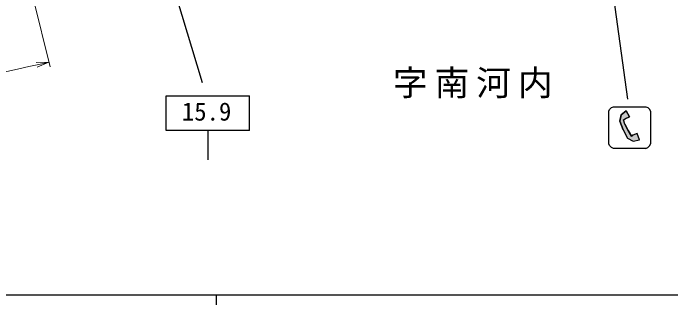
# Model space of a CAD drawing. Units: millimetres, scale not verified. Extents: x 40000 to 680000, y 20000 to 380000.
# Drawn here: x 147534 to 213826, y 204000 to 233381 of the extents above; entities that cross this region are included whole.
import ezdxf
from ezdxf.enums import TextEntityAlignment as Align

# ---------------------------------------------------------------- set-up
doc = ezdxf.new("R2010")
doc.units = ezdxf.units.MM
doc.header["$LTSCALE"] = 1000
doc.layers.add('M-BMK-HTXT', color=7, linetype='Continuous')
for name, color, linetype, lineweight in [('M-STR-HTXT', 7, 'Continuous', 13), ('M-STR-STRC', 7, 'Continuous', 25), ('M-TTL-BAND', 7, 'Continuous', 25)]:
    doc.layers.add(name, color=color, linetype=linetype, lineweight=lineweight)
doc.styles.add('ＭＳ ゴシック', font='')
doc.styles.get('ＭＳ ゴシック').set_extended_font_data('MS Gothic')

msp = doc.modelspace()

# ---------------------------------------------------------------- hatches: boundary and pattern name
at = {"layer": 'M-STR-STRC'}
msp.add_hatch(color=256, dxfattribs=at).paths.add_polyline_path([(210026, 220493), (210675, 220621), (210423, 221272), (209998, 221078), (209847, 220995), (209523, 221555), (209196, 222214), (209059, 222632), (209238, 222732), (209663, 222928), (209332, 223544), (208813, 223134), (208672, 222493), (209015, 221628), (209448, 220804)])

# ---------------------------------------------------------------- linework, layer by layer
at = {"layer": 'M-STR-HTXT'}
for p, q in [((148060, 240984), (151252, 227960)), ((151137, 228430), (149862, 228414)), ((151137, 228430), (149966, 227925))]:
    msp.add_line(p, q, dxfattribs=at)
for centre, start, end in [((303515, -457959), 96.97403, 107.29437), ((300746, -472612), 102.04677, 104.70031)]:
    msp.add_arc(centre, 716828, start, end, dxfattribs=at)
at = {"layer": 'M-STR-STRC'}
for p, q in [((200877, 286603), (209462, 224734)), ((150600, 279121), (166595, 226384)), ((162954, 225046), (171354, 225046)), ((162954, 221546), (162954, 225046)), ((171354, 221546), (171354, 225046)), ((207569, 223498), (207646, 223682)), ((207569, 220221), (207569, 223498)), ((207646, 223682), (207846, 223883)), ((207846, 223883), (208031, 223959)), ((208031, 223959), (211307, 223959)), ((208813, 223134), (209332, 223544)), ((209332, 223544), (209663, 222928)), ((211307, 223959), (211492, 223883)), ((211693, 223682), (211492, 223883)), ((211769, 223498), (211693, 223682)), ((211769, 223498), (211769, 220221)), ((208672, 222493), (208813, 223134)), ((209663, 222928), (209238, 222732)), ((209015, 221628), (208672, 222493)), ((209059, 222632), (209238, 222732)), ((209196, 222214), (209059, 222632)), ((209196, 222214), (209523, 221555)), ((171354, 221546), (162954, 221546)), ((167154, 221546), (167154, 218614)), ((209015, 221628), (209448, 220804)), ((209523, 221555), (209847, 220995)), ((209448, 220804), (210026, 220493)), ((209847, 220995), (209998, 221078)), ((210423, 221272), (209998, 221078)), ((210675, 220621), (210423, 221272)), ((207646, 220036), (207569, 220221)), ((210026, 220493), (210675, 220621)), ((211693, 220036), (211769, 220221)), ((207846, 219836), (207646, 220036)), ((208031, 219759), (207846, 219836)), ((211307, 219759), (208031, 219759)), ((211307, 219759), (211492, 219836)), ((211492, 219836), (211693, 220036))]:
    msp.add_line(p, q, dxfattribs=at)
msp.add_lwpolyline([(210026, 220493), (210675, 220621), (210423, 221272), (209998, 221078), (209847, 220995), (209523, 221555), (209196, 222214), (209059, 222632), (209238, 222732), (209663, 222928), (209332, 223544), (208813, 223134), (208672, 222493), (209015, 221628), (209448, 220804)], close=True, dxfattribs=at)
at = {"layer": 'M-TTL-BAND'}
for p, q in [((40000, 205000), (579000, 205000)), ((168000, 205000), (168000, 204000))]:
    msp.add_line(p, q, dxfattribs=at)

# ---------------------------------------------------------------- texts
at = {"layer": 'M-BMK-HTXT', "insert": (194209, 224800), "char_height": 2566, "attachment_point": 8, "style": 'ＭＳ ゴシック'}
msp.add_mtext('\\T1.2;字南河内', dxfattribs=at)
at = {"layer": 'M-STR-STRC', "style": 'ＭＳ ゴシック'}
msp.add_text('15.9', height=1833, dxfattribs=at).set_placement((164541, 222009), align=Align.BOTTOM_LEFT)

doc.saveas('drawing.dxf')
